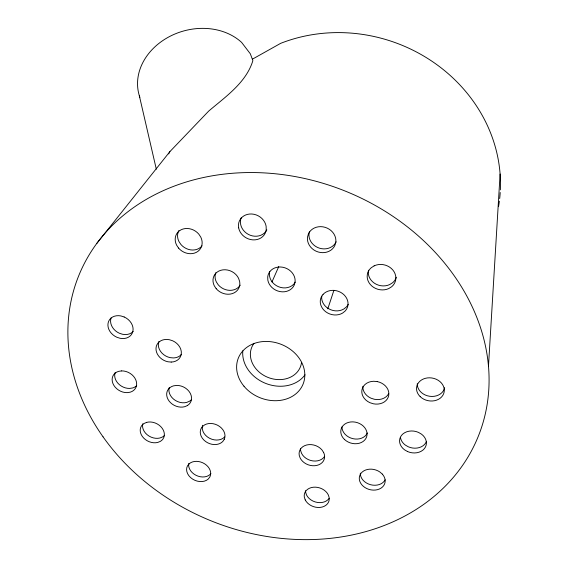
<?xml version="1.0" encoding="UTF-8"?>
<svg xmlns="http://www.w3.org/2000/svg" width="568" height="568" viewBox="0 0 568 568"><rect width="100%" height="100%" fill="white"/><g stroke="black" fill="none" stroke-linecap="round" stroke-linejoin="round"><path stroke-width="0.85" d="M488.48 366.253L500.103 174.028M309.475 231.865L309.027 233.462A14.335 12.737 20.5 0 0 319.528 248.195A14.335 12.737 20.5 0 0 336.157 241.798M327.8 308.822L333.92 290.284M271.951 281.976L278.76 266.555M168.682 153.914L169.875 151.635L208.697 111.087C225.453 96.787 246.164 82.694 252.874 60.655L250.332 53.811L241.627 42.415A59.683 49.111 -16.4 0 0 168.753 36.963A59.683 49.111 -16.4 0 0 139.863 97.32M96.695 243.551L169.875 151.635M210.849 473.527L210.054 474.514A12.411 9.571 23.9 0 1 195.967 475.274A12.411 9.571 23.9 0 1 188.718 463.687M252.362 59.2L280.649 43.345A155.071 141.95 19.5 0 1 500.351 189.861M139.323 95.708L156.314 169.186M388.647 393.745A13.596 11.211 14.6 0 1 374.355 399.269L370.996 398.196A13.596 11.211 14.6 0 1 362.895 386.318M202.038 245.859A13.923 11.978 31.9 0 1 180.887 244.453L178.941 241.528A13.923 11.978 31.9 0 1 178.877 230.544M396.301 277.234A14.349 12.567 14 0 1 392.637 282.715L389.705 284.568A14.349 12.567 14 0 1 374.34 283.155A14.349 12.567 14 0 1 368.497 270.198M266.846 229.877A14.186 12.51 27.8 0 1 252.504 235.912A14.186 12.51 27.8 0 1 240.619 224.261L240.463 220.909A14.186 12.51 27.8 0 1 241.237 217.721M181.44 354.411A13.114 10.678 28.3 0 1 173.467 357.939L170.201 357.648A13.114 10.678 28.3 0 1 158.941 341.425M500.209 192.495A155.071 141.95 19.5 0 1 499.677 198.601M499.364 201.2A155.071 141.95 19.5 0 1 498.59 206.34M136.71 385.594A12.78 10.117 29.5 0 1 132.529 387.994L129.554 388.427A12.78 10.117 29.5 0 1 115.197 372.487M324.619 456.381A12.936 10.259 18.3 0 1 312.933 460.932A12.936 10.259 18.3 0 1 301.551 453.335L300.642 450.616A12.936 10.259 18.3 0 1 300.515 448.564M133.189 331.478A13.149 10.664 31.6 0 1 122.61 334.289L119.408 333.267A13.149 10.664 31.6 0 1 111.087 317.938M191.551 399.517A12.844 10.252 26.4 0 1 189.421 401.271L186.744 402.392A12.844 10.252 26.4 0 1 173.467 399.041A12.844 10.252 26.4 0 1 169.285 387.475M224.672 436.941A12.702 10.025 23.9 0 1 209.478 438.226A12.702 10.025 23.9 0 1 202.613 425.262M426.49 441.4A13.462 10.813 12.5 0 1 408.257 446.775L405.303 445.063A13.462 10.813 12.5 0 1 400.447 437.395M305.037 374.802A34.165 28.35 21.7 0 1 266.037 383.542A34.165 28.35 21.7 0 1 242.82 350.79M301.523 362.583A26.227 21.761 21.7 0 1 267.798 377.344A26.227 21.761 21.7 0 1 254.017 343.313M444.652 387.688A13.88 11.466 10.9 0 1 429.656 396.279A13.88 11.466 10.9 0 1 417.26 383.72M295.012 282.623A13.937 12.063 23.2 0 1 280.72 287.458A13.937 12.063 23.2 0 1 269.566 276.261L269.452 273.045A13.937 12.063 23.2 0 1 269.75 271.49M329.085 498.42A12.688 9.833 17.8 0 1 317.59 502.467A12.688 9.833 17.8 0 1 306.578 495.09L305.698 492.47A12.688 9.833 17.8 0 1 305.57 490.716M348.198 304.341A13.987 12.056 18.2 0 1 346.388 306.954L343.839 308.999A13.987 12.056 18.2 0 1 328.595 308.701A13.987 12.056 18.2 0 1 321.744 296.091M385.161 479.797A13.036 10.245 15 0 1 370.542 484.703A13.036 10.245 15 0 1 360.325 473.151M164.599 435.28A12.524 9.748 26.8 0 1 162.562 436.934L159.984 437.985A12.524 9.748 26.8 0 1 147.183 434.754A12.524 9.748 26.8 0 1 142.816 423.764M240.236 285.143A13.746 11.743 27.4 0 1 218.247 284.824L216.358 281.969A13.746 11.743 27.4 0 1 215.804 272.69M367.361 432.951A13.249 10.678 16 0 1 352.834 438.652A13.249 10.678 16 0 1 341.95 426.951M308.41 233.924L307.508 237.14A14.434 12.801 20.6 0 0 318.094 251.958A14.434 12.801 20.6 0 0 334.822 245.539L335.78 242.33A14.434 12.801 20.6 0 0 325.208 227.356A14.434 12.801 20.6 0 0 308.41 233.924M295.062 282.09L294.203 285.143A14.03 12.12 23.2 0 1 279.953 291.576A14.03 12.12 23.2 0 1 267.826 280.123L267.713 276.893A14.03 12.12 23.2 0 1 282.829 267.258A14.03 12.12 23.2 0 1 295.062 282.09M224.282 439.256L222.812 441.45A12.78 10.061 23.9 0 1 205.651 441.549A12.78 10.061 23.9 0 1 202.364 426.667L204.508 424.949A12.78 10.061 23.9 0 1 219.603 426.483A12.78 10.061 23.9 0 1 224.282 439.256M323.036 294.416L321.254 297.071A14.079 12.113 18.2 0 0 325.741 311.768A14.079 12.113 18.2 0 0 342.596 313.082L345.159 311.03A14.079 12.113 18.2 0 0 342.568 293.571A14.079 12.113 18.2 0 0 323.036 294.416M189.066 463.886L187.49 465.881A12.489 9.606 23.9 0 0 192.573 479.08A12.489 9.606 23.9 0 0 208.144 479.144L209.741 477.17A12.489 9.606 23.9 0 0 204.721 463.871A12.489 9.606 23.9 0 0 189.066 463.886M374.142 265.859L371.202 267.762A14.449 12.631 14.1 0 0 370.23 284.405A14.449 12.631 14.1 0 0 388.746 288.572L391.7 286.712A14.449 12.631 14.1 0 0 392.808 269.977A14.449 12.631 14.1 0 0 374.142 265.859M146.707 422.365L144.116 423.444A12.595 9.777 26.8 0 0 142.355 436.472A12.595 9.777 26.8 0 0 157.762 442.429L160.353 441.379A12.595 9.777 26.8 0 0 162.214 428.308A12.595 9.777 26.8 0 0 146.707 422.365M187.319 405.602L184.628 406.724A12.922 10.288 26.4 0 1 167.979 399.304A12.922 10.288 26.4 0 1 173.503 385.857L176.584 385.416A12.922 10.288 26.4 0 1 190.252 393.262A12.922 10.288 26.4 0 1 187.319 405.602M121.609 370.904L118.598 371.358A12.865 10.153 29.5 0 0 112.904 383.464A12.865 10.153 29.5 0 0 127.104 392.644L130.093 392.218A12.865 10.153 29.5 0 0 135.887 380.099A12.865 10.153 29.5 0 0 121.609 370.904M171.231 362.072L167.943 361.781A13.199 10.721 28.3 0 1 156.008 348.184A13.199 10.721 28.3 0 1 169.356 339.721L172.629 340.764A13.199 10.721 28.3 0 1 181.334 353.339A13.199 10.721 28.3 0 1 171.231 362.072M377.244 381.589L373.687 381.27A13.689 11.253 14.7 0 0 361.922 389.996A13.689 11.253 14.7 0 0 369.974 402.712L373.361 403.791A13.689 11.253 14.7 0 0 388.725 395.42A13.689 11.253 14.7 0 0 377.244 381.589M124.172 316.979L120.913 315.943A13.234 10.7 31.6 0 0 108.083 323.156A13.234 10.7 31.6 0 0 116.831 337.25L120.054 338.279A13.234 10.7 31.6 0 0 132.926 331.087A13.234 10.7 31.6 0 0 124.172 316.979M407.49 451.524L404.515 449.806A13.554 10.856 12.6 0 1 401.54 435.344A13.554 10.856 12.6 0 1 418.474 432.397L421.477 434.137A13.554 10.856 12.6 0 1 424.417 448.599A13.554 10.856 12.6 0 1 407.49 451.524M382.335 474.124L379.878 471.994A13.121 10.281 15 0 0 359.523 476.332A13.121 10.281 15 0 0 375.285 490.056A13.121 10.281 15 0 0 382.335 474.124M178.565 248.081L176.605 245.142A14.015 12.027 31.9 0 1 181.156 229.756A14.015 12.027 31.9 0 1 198.828 234.165L200.788 237.147A14.015 12.027 31.9 0 1 196.173 252.433A14.015 12.027 31.9 0 1 178.565 248.081M216.195 288.679L214.292 285.81A13.838 11.793 27.3 0 1 220.654 270.34A13.838 11.793 27.3 0 1 238.567 278.284L239.632 281.444A13.838 11.793 27.3 0 1 232.142 293.663A13.838 11.793 27.3 0 1 216.195 288.679M323.611 452.433L321.907 449.87A13.014 10.295 18.4 0 0 306.798 444.957A13.014 10.295 18.4 0 0 299.222 455.266L300.145 457.993A13.014 10.295 18.4 0 0 316.901 465.398A13.014 10.295 18.4 0 0 323.611 452.433M305.236 499.904L304.341 497.277A12.766 9.862 17.9 0 1 313.344 487.223A12.766 9.862 17.9 0 1 328.261 494.813L329.135 497.461A12.766 9.862 17.9 0 1 320.096 507.416A12.766 9.862 17.9 0 1 305.236 499.904M238.652 227.839L238.489 224.466A14.285 12.567 27.8 0 1 251.823 214.001A14.285 12.567 27.8 0 1 266.108 226.178L266.229 229.564A14.285 12.567 27.8 0 1 252.902 239.874A14.285 12.567 27.8 0 1 238.652 227.839M243.97 386.197A34.896 28.72 21.8 0 0 302.417 385.608A34.896 28.72 21.8 0 0 265.753 341.439A34.896 28.72 21.8 0 0 243.97 386.197M103.042 436.82A215.307 177.997 21.7 0 0 467.095 458.482A215.307 177.997 21.7 0 0 265.306 172.97A215.307 177.997 21.7 0 0 103.042 436.82M344.527 439.504A13.334 10.721 16.1 0 0 366.587 436.955A13.334 10.721 16.1 0 0 350.641 421.967A13.334 10.721 16.1 0 0 344.527 439.504M420.185 396.627A13.973 11.516 11 0 0 443.665 393.681A13.973 11.516 11 0 0 427.377 377.926A13.973 11.516 11 0 0 420.185 396.627"/></g></svg>
